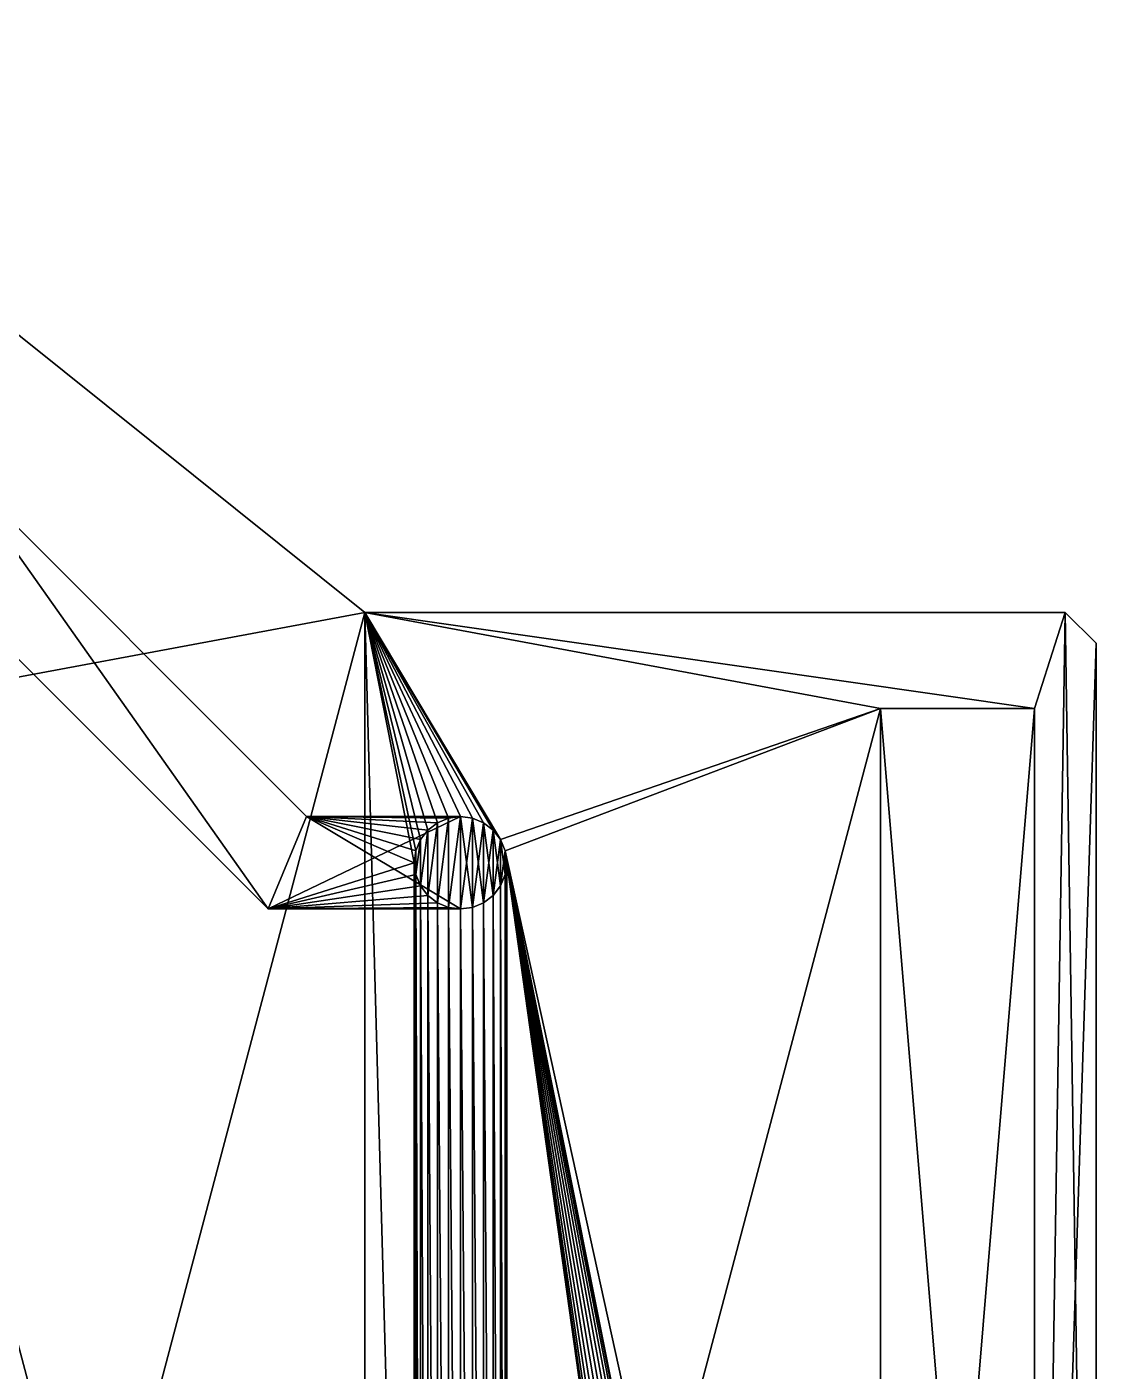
# Model space of a CAD drawing. Extents: x -35 to 47, y -20 to 85.
# Drawn here: x 12.76 to 47.45, y 41.63 to 85.25 of the extents above; entities that cross this region are included whole.
import ezdxf

# ---------------------------------------------------------------- set-up
doc = ezdxf.new("R2010")
doc.units = 0
doc.header["$MEASUREMENT"] = 0
doc.layers.add('STL2DXF', color=7, linetype='Continuous')

msp = doc.modelspace()

# ---------------------------------------------------------------- linework, layer by layer
at = {"layer": 'STL2DXF'}
for points in [[(23.725, 66.25, 5), (0, 85.25), (0, 85.25, 5)], [(0, 85.25), (23.725, 66.25, 5), (23.725, 66.25)], [(7, 63.125, 5), (23.725, 66.25, 5), (0, 85.25, 5)], [(23.725, 66.25), (7, 63.125), (0, 85.25)], [(10.34, 71.11, 1), (20.582, 56.625, 1), (9.097, 68.11, 1)], [(20.582, 56.625, 4), (10.34, 71.11, 4), (9.097, 68.11, 4)], [(10.34, 71.11, 4), (20.582, 56.625, 4), (9.097, 68.11, 4)], [(20.582, 56.625, 1), (10.34, 71.11, 1), (9.097, 68.11, 1)], [(10.34, 71.11, 1), (21.825, 59.625, 4), (21.825, 59.625, 1)], [(21.825, 59.625, 4), (10.34, 71.11, 1), (10.34, 71.11, 4)], [(21.825, 59.625, 1), (20.582, 56.625, 1), (10.34, 71.11, 1)], [(20.582, 56.625, 4), (21.825, 59.625, 4), (10.34, 71.11, 4)], [(10.34, 71.11, 4), (21.825, 59.625, 1), (21.825, 59.625, 4)], [(21.825, 59.625, 1), (10.34, 71.11, 4), (10.34, 71.11, 1)], [(21.825, 59.625, 4), (20.582, 56.625, 4), (10.34, 71.11, 4)], [(20.582, 56.625, 1), (21.825, 59.625, 1), (10.34, 71.11, 1)], [(9.097, 68.11, 4), (20.582, 56.625, 1), (20.582, 56.625, 4)], [(20.582, 56.625, 1), (9.097, 68.11, 4), (9.097, 68.11, 1)], [(9.097, 68.11, 1), (20.582, 56.625, 4), (20.582, 56.625, 1)], [(20.582, 56.625, 4), (9.097, 68.11, 1), (9.097, 68.11, 4)], [(23.725, 0, 5), (23.725, 66.25, 5), (7, 63.125, 5)], [(23.725, 66.25), (23.725, 0), (7, 3.125)], [(7, 63.125), (23.725, 66.25), (7, 3.125)], [(46.45, 66.25), (23.725, 66.25, 5), (46.45, 66.25, 5)], [(23.725, 66.25, 5), (46.45, 66.25), (23.725, 66.25)], [(23.725, 0, 5), (25.325, 8.125, 5), (23.725, 66.25, 5)], [(45.45, 63.125, 5), (46.45, 66.25, 5), (23.725, 66.25, 5)], [(45.45, 63.125, 5), (23.725, 66.25, 5), (40.45, 63.125, 5)], [(40.45, 63.125, 5), (23.725, 66.25, 5), (28.124, 58.875, 5)], [(28.124, 58.875, 5), (23.725, 66.25, 5), (27.886, 59.186, 5)], [(27.886, 59.186, 5), (23.725, 66.25, 5), (27.575, 59.424, 5)], [(27.575, 59.424, 5), (23.725, 66.25, 5), (27.213, 59.574, 5)], [(27.213, 59.574, 5), (23.725, 66.25, 5), (26.825, 59.625, 5)], [(26.825, 59.625, 5), (23.725, 66.25, 5), (26.437, 59.574, 5)], [(26.437, 59.574, 5), (23.725, 66.25, 5), (26.075, 59.424, 5)], [(26.075, 59.424, 5), (23.725, 66.25, 5), (25.764, 59.186, 5)], [(25.764, 59.186, 5), (23.725, 66.25, 5), (25.526, 58.875, 5)], [(25.526, 58.875, 5), (23.725, 66.25, 5), (25.376, 58.513, 5)], [(25.376, 58.513, 5), (23.725, 66.25, 5), (25.325, 58.125, 5)], [(25.325, 58.125, 5), (23.725, 66.25, 5), (25.325, 8.125, 5)], [(46.45, 66.25), (45.45, 63.125), (23.725, 66.25)], [(23.725, 66.25), (45.45, 63.125), (40.45, 63.125)], [(23.725, 66.25), (40.45, 63.125), (23.725, 0)], [(47.45, 0, 5), (46.45, 66.25, 5), (45.45, 3.125, 5)], [(46.45, 66.25, 5), (45.45, 63.125, 5), (45.45, 3.125, 5)], [(45.45, 63.125), (46.45, 66.25), (45.45, 3.125)], [(47.45, 65.25), (45.45, 3.125), (46.45, 66.25)], [(47.45, 65.25), (46.45, 66.25, 5), (47.45, 65.25, 5)], [(46.45, 66.25, 5), (47.45, 65.25), (46.45, 66.25)], [(46.45, 66.25, 5), (47.45, 0, 5), (47.45, 65.25, 5)], [(47.45, 0), (45.45, 3.125), (47.45, 65.25)], [(47.45, 65.25), (47.45, 0, 5), (47.45, 0)], [(47.45, 0, 5), (47.45, 65.25), (47.45, 65.25, 5)], [(23.725, 0, 5), (7, 63.125, 5), (11.932, 38.643, 5)], [(40.45, 3.125), (23.725, 0), (40.45, 63.125)], [(40.45, 63.125, 5), (28.124, 58.875, 5), (28.274, 58.513, 5)], [(40.45, 63.125, 5), (28.274, 58.513, 5), (40.45, 3.125, 5)], [(40.45, 63.125, 5), (45.45, 3.125, 5), (45.45, 63.125, 5)], [(45.45, 3.125, 5), (40.45, 63.125, 5), (40.45, 3.125, 5)], [(40.45, 3.125), (45.45, 63.125), (45.45, 3.125)], [(45.45, 63.125), (40.45, 3.125), (40.45, 63.125)], [(40.45, 63.125, 5), (40.45, 3.125), (40.45, 3.125, 5)], [(40.45, 3.125), (40.45, 63.125, 5), (40.45, 63.125)], [(45.45, 63.125), (40.45, 63.125, 5), (45.45, 63.125, 5)], [(40.45, 63.125, 5), (45.45, 63.125), (40.45, 63.125)], [(40.45, 3.125), (40.45, 63.125, 5), (40.45, 3.125, 5)], [(40.45, 63.125, 5), (40.45, 3.125), (40.45, 63.125)], [(40.45, 63.125), (45.45, 63.125, 5), (40.45, 63.125, 5)], [(45.45, 63.125, 5), (40.45, 63.125), (45.45, 63.125)], [(45.45, 63.125), (45.45, 3.125, 5), (45.45, 3.125)], [(45.45, 3.125, 5), (45.45, 63.125), (45.45, 63.125, 5)], [(45.45, 63.125, 5), (45.45, 3.125), (45.45, 3.125, 5)], [(45.45, 3.125), (45.45, 63.125, 5), (45.45, 63.125)], [(26.825, 59.625, 1), (26.825, 56.625, 1), (20.582, 56.625, 1)], [(26.825, 59.625, 1), (20.582, 56.625, 1), (21.825, 59.625, 1)], [(20.582, 56.625, 4), (25.325, 58.125, 4), (21.825, 59.625, 4)], [(25.325, 58.125, 4), (20.582, 56.625, 4), (21.825, 59.625, 4)], [(26.825, 56.625, 1), (21.825, 59.625, 1), (20.582, 56.625, 1)], [(21.825, 59.625, 4), (26.437, 59.574, 4), (26.825, 59.625, 4)], [(26.437, 59.574, 4), (21.825, 59.625, 4), (26.075, 59.424, 4)], [(26.075, 59.424, 4), (21.825, 59.625, 4), (25.764, 59.186, 4)], [(25.764, 59.186, 4), (21.825, 59.625, 4), (25.526, 58.875, 4)], [(25.526, 58.875, 4), (21.825, 59.625, 4), (25.376, 58.513, 4)], [(25.376, 58.513, 4), (21.825, 59.625, 4), (25.325, 58.125, 4)], [(26.825, 59.625, 4), (21.825, 59.625, 1), (21.825, 59.625, 4)], [(21.825, 59.625, 1), (26.825, 59.625, 4), (26.825, 59.625, 1)], [(21.825, 59.625, 4), (26.825, 59.625, 1), (26.825, 59.625, 4)], [(26.825, 59.625, 1), (21.825, 59.625, 4), (21.825, 59.625, 1)], [(26.437, 59.574, 4), (21.825, 59.625, 4), (26.825, 59.625, 4)], [(21.825, 59.625, 4), (26.437, 59.574, 4), (26.075, 59.424, 4)], [(21.825, 59.625, 4), (26.075, 59.424, 4), (25.764, 59.186, 4)], [(21.825, 59.625, 4), (25.764, 59.186, 4), (25.526, 58.875, 4)], [(21.825, 59.625, 4), (25.526, 58.875, 4), (25.376, 58.513, 4)], [(21.825, 59.625, 4), (25.376, 58.513, 4), (25.325, 58.125, 4)], [(26.825, 56.625, 1), (26.825, 59.625, 1), (21.825, 59.625, 1)], [(26.075, 59.424, 5), (26.075, 56.826, 5), (25.764, 57.064, 5)], [(26.075, 59.424, 5), (25.764, 57.064, 5), (25.764, 59.186, 5)], [(26.075, 59.424, 5), (25.764, 59.186, 4), (25.764, 59.186, 5)], [(25.764, 59.186, 4), (26.075, 59.424, 5), (26.075, 59.424, 4)], [(25.764, 59.186, 4), (26.075, 59.424, 5), (25.764, 59.186, 5)], [(26.075, 59.424, 5), (25.764, 59.186, 4), (26.075, 59.424, 4)], [(26.437, 59.574, 5), (26.437, 56.676, 5), (26.075, 56.826, 5)], [(26.437, 59.574, 5), (26.075, 56.826, 5), (26.075, 59.424, 5)], [(26.437, 59.574, 4), (26.075, 59.424, 5), (26.437, 59.574, 5)], [(26.075, 59.424, 5), (26.437, 59.574, 4), (26.075, 59.424, 4)], [(26.075, 59.424, 4), (26.437, 59.574, 5), (26.075, 59.424, 5)], [(26.437, 59.574, 5), (26.075, 59.424, 4), (26.437, 59.574, 4)], [(26.825, 59.625, 5), (26.825, 56.625, 5), (26.437, 56.676, 5)], [(26.825, 59.625, 5), (26.437, 56.676, 5), (26.437, 59.574, 5)], [(26.825, 59.625, 5), (26.437, 59.574, 4), (26.437, 59.574, 5)], [(26.437, 59.574, 4), (26.825, 59.625, 5), (26.825, 59.625, 4)], [(26.437, 59.574, 4), (26.825, 59.625, 5), (26.437, 59.574, 5)], [(26.825, 59.625, 5), (26.437, 59.574, 4), (26.825, 59.625, 4)], [(27.213, 59.574, 5), (26.825, 56.625, 5), (26.825, 59.625, 5)], [(27.213, 59.574, 1), (26.825, 56.625, 1), (26.825, 59.625, 1)], [(27.213, 59.574, 1), (26.825, 59.625, 5), (27.213, 59.574, 5)], [(26.825, 59.625, 5), (27.213, 59.574, 1), (26.825, 59.625, 4)], [(26.825, 59.625, 4), (27.213, 59.574, 1), (26.825, 59.625, 1)], [(26.825, 59.625, 4), (27.213, 59.574, 5), (26.825, 59.625, 5)], [(27.213, 59.574, 5), (26.825, 59.625, 4), (27.213, 59.574, 1)], [(27.213, 59.574, 1), (26.825, 59.625, 4), (26.825, 59.625, 1)], [(27.213, 56.676, 1), (27.213, 59.574, 1), (26.825, 59.625, 1)], [(27.213, 56.676, 1), (26.825, 59.625, 1), (26.825, 56.625, 1)], [(27.213, 59.574, 5), (27.213, 56.676, 5), (26.825, 56.625, 5)], [(27.213, 59.574, 1), (27.213, 56.676, 1), (26.825, 56.625, 1)], [(27.575, 59.424, 5), (27.213, 56.676, 5), (27.213, 59.574, 5)], [(27.575, 59.424, 1), (27.213, 56.676, 1), (27.213, 59.574, 1)], [(27.575, 59.424, 5), (27.213, 59.574, 1), (27.213, 59.574, 5)], [(27.213, 59.574, 1), (27.575, 59.424, 5), (27.575, 59.424, 1)], [(27.213, 59.574, 1), (27.575, 59.424, 5), (27.213, 59.574, 5)], [(27.575, 59.424, 5), (27.213, 59.574, 1), (27.575, 59.424, 1)], [(27.575, 56.826, 1), (27.575, 59.424, 1), (27.213, 59.574, 1)], [(27.575, 56.826, 1), (27.213, 59.574, 1), (27.213, 56.676, 1)], [(27.575, 59.424, 5), (27.575, 56.826, 5), (27.213, 56.676, 5)], [(27.575, 59.424, 1), (27.575, 56.826, 1), (27.213, 56.676, 1)], [(27.886, 59.186, 5), (27.575, 56.826, 5), (27.575, 59.424, 5)], [(27.886, 59.186, 1), (27.575, 56.826, 1), (27.575, 59.424, 1)], [(27.886, 59.186, 1), (27.575, 59.424, 5), (27.886, 59.186, 5)], [(27.575, 59.424, 5), (27.886, 59.186, 1), (27.575, 59.424, 1)], [(27.575, 59.424, 1), (27.886, 59.186, 5), (27.575, 59.424, 5)], [(27.886, 59.186, 5), (27.575, 59.424, 1), (27.886, 59.186, 1)], [(27.886, 57.064, 1), (27.886, 59.186, 1), (27.575, 59.424, 1)], [(27.886, 57.064, 1), (27.575, 59.424, 1), (27.575, 56.826, 1)], [(25.764, 59.186, 5), (25.764, 57.064, 5), (25.526, 57.375, 5)], [(25.764, 59.186, 5), (25.526, 57.375, 5), (25.526, 58.875, 5)], [(25.764, 59.186, 5), (25.526, 58.875, 4), (25.526, 58.875, 5)], [(25.526, 58.875, 4), (25.764, 59.186, 5), (25.764, 59.186, 4)], [(25.764, 59.186, 4), (25.526, 58.875, 5), (25.526, 58.875, 4)], [(25.526, 58.875, 5), (25.764, 59.186, 4), (25.764, 59.186, 5)], [(27.886, 59.186, 5), (27.886, 57.064, 5), (27.575, 56.826, 5)], [(27.886, 59.186, 1), (27.886, 57.064, 1), (27.575, 56.826, 1)], [(28.124, 58.875, 5), (27.886, 57.064, 5), (27.886, 59.186, 5)], [(28.124, 58.875, 1), (27.886, 57.064, 1), (27.886, 59.186, 1)], [(27.886, 59.186, 1), (28.124, 58.875, 5), (28.124, 58.875, 1)], [(28.124, 58.875, 5), (27.886, 59.186, 1), (27.886, 59.186, 5)], [(27.886, 59.186, 5), (28.124, 58.875, 1), (28.124, 58.875, 5)], [(28.124, 58.875, 1), (27.886, 59.186, 5), (27.886, 59.186, 1)], [(28.124, 57.375, 1), (28.124, 58.875, 1), (27.886, 59.186, 1)], [(28.124, 57.375, 1), (27.886, 59.186, 1), (27.886, 57.064, 1)], [(25.376, 58.513, 5), (25.376, 57.737, 5), (25.325, 58.125, 5)], [(25.376, 58.513, 5), (25.325, 58.125, 4), (25.325, 58.125, 5)], [(25.325, 58.125, 4), (25.376, 58.513, 5), (25.376, 58.513, 4)], [(25.376, 58.513, 4), (25.325, 58.125, 5), (25.325, 58.125, 4)], [(25.325, 58.125, 5), (25.376, 58.513, 4), (25.376, 58.513, 5)], [(25.526, 58.875, 5), (25.526, 57.375, 5), (25.376, 57.737, 5)], [(25.526, 58.875, 5), (25.376, 57.737, 5), (25.376, 58.513, 5)], [(25.526, 58.875, 5), (25.376, 58.513, 4), (25.376, 58.513, 5)], [(25.376, 58.513, 4), (25.526, 58.875, 5), (25.526, 58.875, 4)], [(25.526, 58.875, 4), (25.376, 58.513, 5), (25.376, 58.513, 4)], [(25.376, 58.513, 5), (25.526, 58.875, 4), (25.526, 58.875, 5)], [(28.124, 58.875, 5), (28.124, 57.375, 5), (27.886, 57.064, 5)], [(28.124, 58.875, 1), (28.124, 57.375, 1), (27.886, 57.064, 1)], [(28.274, 58.513, 5), (28.124, 57.375, 5), (28.124, 58.875, 5)], [(28.274, 58.513, 1), (28.124, 57.375, 1), (28.124, 58.875, 1)], [(28.124, 58.875, 1), (28.274, 58.513, 5), (28.274, 58.513, 1)], [(28.274, 58.513, 5), (28.124, 58.875, 1), (28.124, 58.875, 5)], [(28.124, 58.875, 5), (28.274, 58.513, 1), (28.274, 58.513, 5)], [(28.274, 58.513, 1), (28.124, 58.875, 5), (28.124, 58.875, 1)], [(28.274, 57.737, 1), (28.274, 58.513, 1), (28.124, 58.875, 1)], [(28.274, 57.737, 1), (28.124, 58.875, 1), (28.124, 57.375, 1)], [(28.274, 58.513, 5), (28.274, 57.737, 5), (28.124, 57.375, 5)], [(28.274, 58.513, 1), (28.274, 57.737, 1), (28.124, 57.375, 1)], [(28.274, 57.737, 5), (28.274, 58.513, 5), (28.325, 58.125, 5)], [(28.274, 57.737, 1), (28.274, 58.513, 1), (28.325, 58.125, 1)], [(28.274, 58.513, 1), (28.325, 58.125, 5), (28.325, 58.125, 1)], [(28.325, 58.125, 5), (28.274, 58.513, 1), (28.274, 58.513, 5)], [(28.274, 58.513, 5), (28.325, 58.125, 1), (28.325, 58.125, 5)], [(28.325, 58.125, 1), (28.274, 58.513, 5), (28.274, 58.513, 1)], [(40.45, 3.125, 5), (28.274, 58.513, 5), (38.274, 8.513, 5)], [(38.274, 8.513, 5), (28.274, 58.513, 5), (38.124, 8.875, 5)], [(38.124, 8.875, 5), (28.274, 58.513, 5), (37.886, 9.186, 5)], [(37.886, 9.186, 5), (28.274, 58.513, 5), (37.575, 9.424, 5)], [(37.575, 9.424, 5), (28.274, 58.513, 5), (37.213, 9.574, 5)], [(37.213, 9.574, 5), (28.274, 58.513, 5), (36.825, 9.625, 5)], [(36.825, 9.625, 5), (28.274, 58.513, 5), (36.437, 9.574, 5)], [(36.437, 9.574, 5), (28.274, 58.513, 5), (36.075, 9.424, 5)], [(36.075, 9.424, 5), (28.274, 58.513, 5), (35.764, 9.186, 5)], [(35.764, 9.186, 5), (28.274, 58.513, 5), (35.526, 8.875, 5)], [(35.526, 8.875, 5), (28.274, 58.513, 5), (35.376, 8.513, 5)], [(35.376, 8.513, 5), (28.274, 58.513, 5), (35.325, 8.125, 5)], [(35.325, 8.125, 5), (28.274, 58.513, 5), (28.325, 58.125, 5)], [(28.274, 58.513, 1), (28.274, 57.737, 1), (28.325, 58.125, 1)], [(20.582, 56.625, 4), (25.376, 57.737, 4), (25.325, 58.125, 4)], [(25.376, 57.737, 4), (20.582, 56.625, 4), (25.325, 58.125, 4)], [(25.325, 58.125, 5), (25.376, 57.737, 4), (25.376, 57.737, 5)], [(25.376, 57.737, 4), (25.325, 58.125, 5), (25.325, 58.125, 4)], [(25.325, 58.125, 4), (25.376, 57.737, 5), (25.376, 57.737, 4)], [(25.376, 57.737, 5), (25.325, 58.125, 4), (25.325, 58.125, 5)], [(25.376, 8.513, 5), (25.376, 57.737, 5), (25.325, 58.125, 5)], [(25.376, 8.513, 5), (25.325, 58.125, 5), (25.325, 8.125, 5)], [(28.325, 58.125, 1), (28.274, 57.737, 5), (28.274, 57.737, 1)], [(28.274, 57.737, 5), (28.325, 58.125, 1), (28.325, 58.125, 5)], [(28.325, 58.125, 5), (28.274, 57.737, 1), (28.274, 57.737, 5)], [(28.274, 57.737, 1), (28.325, 58.125, 5), (28.325, 58.125, 1)], [(28.274, 57.737, 5), (28.325, 8.125, 5), (28.325, 58.125, 5)], [(28.325, 8.125, 5), (35.325, 8.125, 5), (28.325, 58.125, 5)], [(20.582, 56.625, 4), (25.526, 57.375, 4), (25.376, 57.737, 4)], [(25.526, 57.375, 4), (20.582, 56.625, 4), (25.376, 57.737, 4)], [(25.376, 57.737, 5), (25.526, 57.375, 4), (25.526, 57.375, 5)], [(25.526, 57.375, 4), (25.376, 57.737, 5), (25.376, 57.737, 4)], [(25.376, 57.737, 4), (25.526, 57.375, 5), (25.526, 57.375, 4)], [(25.526, 57.375, 5), (25.376, 57.737, 4), (25.376, 57.737, 5)], [(25.526, 8.875, 5), (25.526, 57.375, 5), (25.376, 57.737, 5)], [(25.526, 8.875, 5), (25.376, 57.737, 5), (25.376, 8.513, 5)], [(28.274, 57.737, 1), (28.124, 57.375, 5), (28.124, 57.375, 1)], [(28.124, 57.375, 5), (28.274, 57.737, 1), (28.274, 57.737, 5)], [(28.274, 57.737, 5), (28.124, 57.375, 1), (28.124, 57.375, 5)], [(28.124, 57.375, 1), (28.274, 57.737, 5), (28.274, 57.737, 1)], [(28.274, 8.513, 5), (28.274, 57.737, 5), (28.124, 57.375, 5)], [(28.325, 8.125, 5), (28.274, 57.737, 5), (28.274, 8.513, 5)], [(20.582, 56.625, 4), (25.764, 57.064, 4), (25.526, 57.375, 4)], [(25.764, 57.064, 4), (20.582, 56.625, 4), (25.526, 57.375, 4)], [(25.526, 57.375, 5), (25.764, 57.064, 4), (25.764, 57.064, 5)], [(25.764, 57.064, 4), (25.526, 57.375, 5), (25.526, 57.375, 4)], [(25.526, 57.375, 4), (25.764, 57.064, 5), (25.764, 57.064, 4)], [(25.764, 57.064, 5), (25.526, 57.375, 4), (25.526, 57.375, 5)], [(25.764, 9.186, 5), (25.764, 57.064, 5), (25.526, 57.375, 5)], [(25.764, 9.186, 5), (25.526, 57.375, 5), (25.526, 8.875, 5)], [(28.124, 57.375, 1), (27.886, 57.064, 5), (27.886, 57.064, 1)], [(27.886, 57.064, 5), (28.124, 57.375, 1), (28.124, 57.375, 5)], [(28.124, 57.375, 5), (27.886, 57.064, 1), (27.886, 57.064, 5)], [(27.886, 57.064, 1), (28.124, 57.375, 5), (28.124, 57.375, 1)], [(28.124, 8.875, 5), (28.124, 57.375, 5), (27.886, 57.064, 5)], [(28.274, 8.513, 5), (28.124, 57.375, 5), (28.124, 8.875, 5)], [(20.582, 56.625, 4), (26.075, 56.826, 4), (25.764, 57.064, 4)], [(26.075, 56.826, 4), (20.582, 56.625, 4), (25.764, 57.064, 4)], [(20.582, 56.625, 4), (26.437, 56.676, 4), (26.075, 56.826, 4)], [(26.437, 56.676, 4), (20.582, 56.625, 4), (26.075, 56.826, 4)], [(25.764, 57.064, 4), (26.075, 56.826, 5), (25.764, 57.064, 5)], [(26.075, 56.826, 5), (25.764, 57.064, 4), (26.075, 56.826, 4)], [(26.075, 56.826, 4), (25.764, 57.064, 5), (26.075, 56.826, 5)], [(25.764, 57.064, 5), (26.075, 56.826, 4), (25.764, 57.064, 4)], [(26.075, 9.424, 5), (26.075, 56.826, 5), (25.764, 57.064, 5)], [(26.075, 9.424, 5), (25.764, 57.064, 5), (25.764, 9.186, 5)], [(26.075, 56.826, 5), (26.437, 56.676, 4), (26.437, 56.676, 5)], [(26.437, 56.676, 4), (26.075, 56.826, 5), (26.075, 56.826, 4)], [(26.437, 56.676, 4), (26.075, 56.826, 5), (26.437, 56.676, 5)], [(26.075, 56.826, 5), (26.437, 56.676, 4), (26.075, 56.826, 4)], [(26.437, 9.574, 5), (26.437, 56.676, 5), (26.075, 56.826, 5)], [(26.437, 9.574, 5), (26.075, 56.826, 5), (26.075, 9.424, 5)], [(27.213, 56.676, 1), (27.575, 56.826, 5), (27.213, 56.676, 5)], [(27.575, 56.826, 5), (27.213, 56.676, 1), (27.575, 56.826, 1)], [(27.575, 56.826, 1), (27.213, 56.676, 5), (27.575, 56.826, 5)], [(27.213, 56.676, 5), (27.575, 56.826, 1), (27.213, 56.676, 1)], [(27.575, 9.424, 5), (27.575, 56.826, 5), (27.213, 56.676, 5)], [(27.575, 56.826, 5), (27.886, 57.064, 1), (27.886, 57.064, 5)], [(27.886, 57.064, 1), (27.575, 56.826, 5), (27.575, 56.826, 1)], [(27.886, 57.064, 1), (27.575, 56.826, 5), (27.886, 57.064, 5)], [(27.575, 56.826, 5), (27.886, 57.064, 1), (27.575, 56.826, 1)], [(27.886, 9.186, 5), (27.886, 57.064, 5), (27.575, 56.826, 5)], [(27.886, 9.186, 5), (27.575, 56.826, 5), (27.575, 9.424, 5)], [(28.124, 8.875, 5), (27.886, 57.064, 5), (27.886, 9.186, 5)], [(26.437, 56.676, 4), (20.582, 56.625, 4), (26.825, 56.625, 4)], [(20.582, 56.625, 4), (26.437, 56.676, 4), (26.825, 56.625, 4)], [(20.582, 56.625, 1), (26.825, 56.625, 4), (20.582, 56.625, 4)], [(26.825, 56.625, 4), (20.582, 56.625, 1), (26.825, 56.625, 1)], [(26.825, 56.625, 1), (20.582, 56.625, 4), (26.825, 56.625, 4)], [(20.582, 56.625, 4), (26.825, 56.625, 1), (20.582, 56.625, 1)], [(26.437, 56.676, 4), (26.825, 56.625, 5), (26.437, 56.676, 5)], [(26.825, 56.625, 5), (26.437, 56.676, 4), (26.825, 56.625, 4)], [(26.825, 56.625, 4), (26.437, 56.676, 5), (26.825, 56.625, 5)], [(26.437, 56.676, 5), (26.825, 56.625, 4), (26.437, 56.676, 4)], [(26.825, 9.625, 5), (26.825, 56.625, 5), (26.437, 56.676, 5)], [(26.825, 9.625, 5), (26.437, 56.676, 5), (26.437, 9.574, 5)], [(26.825, 56.625, 5), (27.213, 56.676, 1), (27.213, 56.676, 5)], [(27.213, 56.676, 1), (26.825, 56.625, 5), (26.825, 56.625, 4)], [(27.213, 56.676, 1), (26.825, 56.625, 4), (26.825, 56.625, 1)], [(27.213, 56.676, 1), (26.825, 56.625, 5), (27.213, 56.676, 5)], [(26.825, 56.625, 5), (27.213, 56.676, 1), (26.825, 56.625, 4)], [(26.825, 56.625, 4), (27.213, 56.676, 1), (26.825, 56.625, 1)], [(27.213, 9.574, 5), (27.213, 56.676, 5), (26.825, 56.625, 5)], [(27.213, 9.574, 5), (26.825, 56.625, 5), (26.825, 9.625, 5)], [(27.575, 9.424, 5), (27.213, 56.676, 5), (27.213, 9.574, 5)]]:
    msp.add_3dface(points, dxfattribs=at)

doc.saveas('drawing.dxf')
